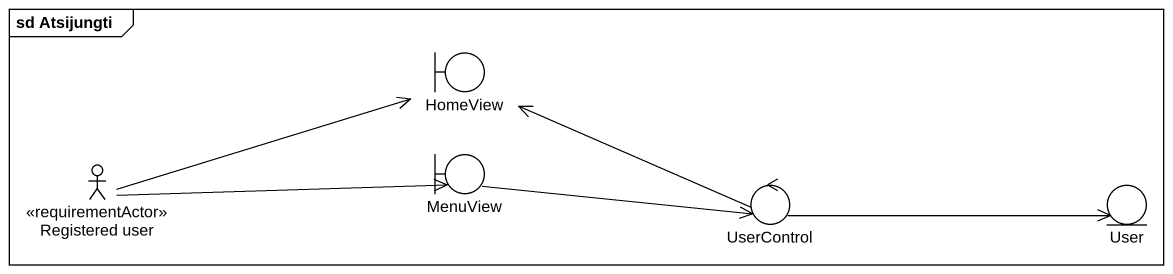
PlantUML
@startuml
mainframe sd Atsijungti
boundary HomeView
actor "Registered user" as Registered_user <<requirementActor>>
boundary MenuView
control UserControl
entity User
Registered_user -right-> HomeView
Registered_user -right-> MenuView
MenuView -right-> UserControl
UserControl -left-> HomeView
UserControl -right-> User
@enduml
